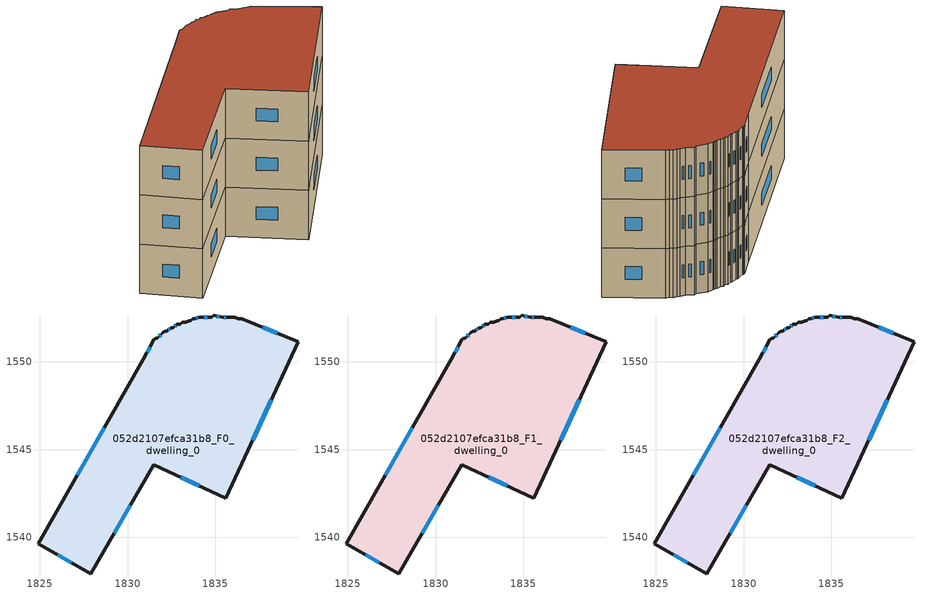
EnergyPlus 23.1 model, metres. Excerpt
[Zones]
052d2107efca31b8_F0_dwelling_0
 floor ground (EU_floor_Construction): 1839.7,1551.14 1835.6,1542.23 1831.5,1544.13 1827.89,1537.93 1824.89,1539.63 1830.9,1550.14 1831.5,1551.24 1831.6,1551.34 1831.7,1551.34 1832,1551.64 1832.1,1551.74 1832.2,1551.74 1832.5,1551.94 1832.6,1551.94 1832.8,1552.14 1833,1552.14 1833.1,1552.24 1833.3,1552.24 1833.5,1552.34 1833.6,1552.34 1833.7,1552.44 1833.8,1552.44 1834.1,1552.54 1834.8,1552.54 1834.9,1552.64 1835.4,1552.54 1835.7,1552.54 1835.9,1552.54 1836.1,1552.54 1836.3,1552.44 1836.5,1552.44 z0
 wall outside (EU_wall_Construction): 1830.9,1550.14 1824.89,1539.63 1827.89,1537.93 1831.5,1544.13 1835.6,1542.23 1839.7,1551.14 1836.5,1552.44 1836.3,1552.44 1836.1,1552.54 1835.9,1552.54 1835.7,1552.54 1835.4,1552.54 1834.9,1552.64 1834.8,1552.54 1834.1,1552.54 1833.8,1552.44 1833.7,1552.44 1833.6,1552.34 1833.5,1552.34 1833.3,1552.24 1833.1,1552.24 1833,1552.14 1832.8,1552.14 1832.6,1551.94 1832.5,1551.94 1832.2,1551.74 1832.1,1551.74 1832,1551.64 1831.7,1551.34 1831.6,1551.34 1831.5,1551.24 1830.9,1550.14 z0:3
 window (EU_Window_Construction): 1828.67,1546.25 1827.12,1543.53 / 1831.28,1550.83 1831.12,1550.55 / 1831.89,1551.53 1831.81,1551.45 / 1832.39,1551.87 1832.31,1551.81 / 1832.73,1552.07 1832.67,1552.01 / 1833.99,1552.5 1833.91,1552.48 / 1834.54,1552.54 1834.36,1552.54 / 1835.22,1552.58 1835.09,1552.6 / 1835.59,1552.54 1835.51,1552.54 / 1838.52,1551.62 1837.69,1551.96 / 1837.12,1545.53 1838.18,1547.84 / 1833.02,1543.43 1834.08,1542.94 / 1829.23,1540.23 1830.16,1541.84 / 1826,1539 1826.78,1538.56 z1.11:1.89
052d2107efca31b8_F1_dwelling_0
 floor to 052d2107efca31b8_F0_dwelling_0 (EU_floor_Construction): 1839.7,1551.14 1835.6,1542.23 1831.5,1544.13 1827.89,1537.93 1824.89,1539.63 1830.9,1550.14 1831.5,1551.24 1831.6,1551.34 1831.7,1551.34 1832,1551.64 1832.1,1551.74 1832.2,1551.74 1832.5,1551.94 1832.6,1551.94 1832.8,1552.14 1833,1552.14 1833.1,1552.24 1833.3,1552.24 1833.5,1552.34 1833.6,1552.34 1833.7,1552.44 1833.8,1552.44 1834.1,1552.54 1834.8,1552.54 1834.9,1552.64 1835.4,1552.54 1835.7,1552.54 1835.9,1552.54 1836.1,1552.54 1836.3,1552.44 1836.5,1552.44 z3
 wall outside (EU_wall_Construction): 1830.9,1550.14 1824.89,1539.63 1827.89,1537.93 1831.5,1544.13 1835.6,1542.23 1839.7,1551.14 1836.5,1552.44 1836.3,1552.44 1836.1,1552.54 1835.9,1552.54 1835.7,1552.54 1835.4,1552.54 1834.9,1552.64 1834.8,1552.54 1834.1,1552.54 1833.8,1552.44 1833.7,1552.44 1833.6,1552.34 1833.5,1552.34 1833.3,1552.24 1833.1,1552.24 1833,1552.14 1832.8,1552.14 1832.6,1551.94 1832.5,1551.94 1832.2,1551.74 1832.1,1551.74 1832,1551.64 1831.7,1551.34 1831.6,1551.34 1831.5,1551.24 1830.9,1550.14 z3:6
 window (EU_Window_Construction): 1828.67,1546.25 1827.12,1543.53 / 1831.28,1550.83 1831.12,1550.55 / 1831.89,1551.53 1831.81,1551.45 / 1832.39,1551.87 1832.31,1551.81 / 1832.73,1552.07 1832.67,1552.01 / 1833.99,1552.5 1833.91,1552.48 / 1834.54,1552.54 1834.36,1552.54 / 1835.22,1552.58 1835.09,1552.6 / 1835.59,1552.54 1835.51,1552.54 / 1838.52,1551.62 1837.69,1551.96 / 1837.12,1545.53 1838.18,1547.84 / 1833.02,1543.43 1834.08,1542.94 / 1829.23,1540.23 1830.16,1541.84 / 1826,1539 1826.78,1538.56 z4.11:4.89
052d2107efca31b8_F2_dwelling_0
 floor to 052d2107efca31b8_F1_dwelling_0 (EU_floor_Construction): 1839.7,1551.14 1835.6,1542.23 1831.5,1544.13 1827.89,1537.93 1824.89,1539.63 1830.9,1550.14 1831.5,1551.24 1831.6,1551.34 1831.7,1551.34 1832,1551.64 1832.1,1551.74 1832.2,1551.74 1832.5,1551.94 1832.6,1551.94 1832.8,1552.14 1833,1552.14 1833.1,1552.24 1833.3,1552.24 1833.5,1552.34 1833.6,1552.34 1833.7,1552.44 1833.8,1552.44 1834.1,1552.54 1834.8,1552.54 1834.9,1552.64 1835.4,1552.54 1835.7,1552.54 1835.9,1552.54 1836.1,1552.54 1836.3,1552.44 1836.5,1552.44 z6
 wall outside (EU_wall_Construction): 1830.9,1550.14 1824.89,1539.63 1827.89,1537.93 1831.5,1544.13 1835.6,1542.23 1839.7,1551.14 1836.5,1552.44 1836.3,1552.44 1836.1,1552.54 1835.9,1552.54 1835.7,1552.54 1835.4,1552.54 1834.9,1552.64 1834.8,1552.54 1834.1,1552.54 1833.8,1552.44 1833.7,1552.44 1833.6,1552.34 1833.5,1552.34 1833.3,1552.24 1833.1,1552.24 1833,1552.14 1832.8,1552.14 1832.6,1551.94 1832.5,1551.94 1832.2,1551.74 1832.1,1551.74 1832,1551.64 1831.7,1551.34 1831.6,1551.34 1831.5,1551.24 1830.9,1550.14 z6:9
 window (EU_Window_Construction): 1828.67,1546.25 1827.12,1543.53 / 1831.28,1550.83 1831.12,1550.55 / 1831.89,1551.53 1831.81,1551.45 / 1832.39,1551.87 1832.31,1551.81 / 1832.73,1552.07 1832.67,1552.01 / 1833.99,1552.5 1833.91,1552.48 / 1834.54,1552.54 1834.36,1552.54 / 1835.22,1552.58 1835.09,1552.6 / 1835.59,1552.54 1835.51,1552.54 / 1838.52,1551.62 1837.69,1551.96 / 1837.12,1545.53 1838.18,1547.84 / 1833.02,1543.43 1834.08,1542.94 / 1829.23,1540.23 1830.16,1541.84 / 1826,1539 1826.78,1538.56 z7.11:7.89
 roof outside (EU_roof_Construction): 1835.6,1542.23 1839.7,1551.14 1836.5,1552.44 1836.3,1552.44 1836.1,1552.54 1835.9,1552.54 1835.7,1552.54 1835.4,1552.54 1834.9,1552.64 1834.8,1552.54 1834.1,1552.54 1833.8,1552.44 1833.7,1552.44 1833.6,1552.34 1833.5,1552.34 1833.3,1552.24 1833.1,1552.24 1833,1552.14 1832.8,1552.14 1832.6,1551.94 1832.5,1551.94 1832.2,1551.74 1832.1,1551.74 1832,1551.64 1831.7,1551.34 1831.6,1551.34 1831.5,1551.24 1830.9,1550.14 1824.89,1539.63 1827.89,1537.93 1831.5,1544.13 z9
[Building]
EU S2 Campaign: North Axis=0; Terrain=City; Solar Distribution=FullExterior
[Site:Location]
Lyon-Bron: Latitude=45.75; Longitude=5; Time Zone=1; Elevation=198
[SizingPeriod:WeatherFileDays]
AnnualSizingPeriod: Begin Month=1; Begin Day of Month=1; End Month=12; End Day of Month=31; Day of Week for Start Day=Monday; Use Weather File Daylight Saving Period=No; Use Weather File Rain and Snow Indicators=No
[MATERIAL]
EU_InternalMass_Material: Roughness=MediumRough; Thickness=0.1; Conductivity=1; Density=1800; Specific Heat=900; Thermal Absorptance=0.9; Solar Absorptance=0.7; Visible Absorptance=0.7
[MATERIAL:NOMASS] Roughness=MediumRough; Thermal Absorptance=0.9; Solar Absorptance=0.7; Visible Absorptance=0.7
Name | Thermal Resistance
EU_wall_NoMass | 0.745955
EU_roof_NoMass | 1.03814
EU_floor_NoMass | 0.531915
[WINDOWMATERIAL:SIMPLEGLAZINGSYSTEM]
EU_Window_SimpleGlazing: UFactor=3.88; Solar Heat Gain Coefficient=0.83; Visible Transmittance=0.83
[CONSTRUCTION]
EU_wall_Construction: EU_wall_NoMass
EU_roof_Construction: EU_roof_NoMass
EU_floor_Construction: EU_floor_NoMass
EU_Window_Construction: EU_Window_SimpleGlazing
EU_InternalMass_Construction: EU_InternalMass_Material
[ZONE] Type=1; Multiplier=1; Ceiling Height=autocalculate; Volume=282.965; Floor Area=autocalculate; Part of Total Floor Area=Yes
052d2107efca31b8_F0_dwelling_0; 052d2107efca31b8_F1_dwelling_0; 052d2107efca31b8_F2_dwelling_0
[INTERNALMASS] Construction=EU_InternalMass_Construction; Surface Area=94.3214
Name | Zone or ZoneList
052d2107efca31b8_F0_dwelling_0_EU_InternalMass | 052d2107efca31b8_F0_dwelling_0
052d2107efca31b8_F1_dwelling_0_EU_InternalMass | 052d2107efca31b8_F1_dwelling_0
052d2107efca31b8_F2_dwelling_0_EU_InternalMass | 052d2107efca31b8_F2_dwelling_0
[OTHEREQUIPMENT] Fuel Type=Electricity; Design Level Calculation Method=Watts/Area; Power per Zone Floor Area=1; Fraction Latent=0; Fraction Radiant=0; Fraction Lost=0; Carbon Dioxide Generation Rate=0; EndUse Subcategory=EU_Step8_InternalGains
Name | Zone or ZoneList or Space or SpaceList | Schedule
EU_Step8_InternalGain_052d2107efca31b8_F0_dwelling_0_f000 | 052d2107efca31b8_F0_dwelling_0 | EU_Step8_GainSchedule_052d2107efca31b8_F0_dwelling_0_f000
EU_Step8_InternalGain_052d2107efca31b8_F1_dwelling_0_f000 | 052d2107efca31b8_F1_dwelling_0 | EU_Step8_GainSchedule_052d2107efca31b8_F1_dwelling_0_f000
EU_Step8_InternalGain_052d2107efca31b8_F2_dwelling_0_f000 | 052d2107efca31b8_F2_dwelling_0 | EU_Step8_GainSchedule_052d2107efca31b8_F2_dwelling_0_f000
[ZONEVENTILATION:DESIGNFLOWRATE] Schedule=EU_AlwaysOn; Design Flow Rate Calculation Method=AirChanges/Hour; Air Changes per Hour=0.64; Ventilation Type=Natural; Fan Pressure Rise=0; Fan Total Efficiency=1; Constant Term Coefficient=1; Temperature Term Coefficient=0; Velocity Term Coefficient=0; Velocity Squared Term Coefficient=0; Minimum Indoor Temperature=-100; Maximum Indoor Temperature=100; Delta Temperature=-100; Minimum Outdoor Temperature=-100; Maximum Outdoor Temperature=100; Maximum Wind Speed=40
Name | Zone or ZoneList or Space or SpaceList
EU_ConstantAir_052d2107efca31b8_F0_dwelling_0 | 052d2107efca31b8_F0_dwelling_0
EU_ConstantAir_052d2107efca31b8_F1_dwelling_0 | 052d2107efca31b8_F1_dwelling_0
EU_ConstantAir_052d2107efca31b8_F2_dwelling_0 | 052d2107efca31b8_F2_dwelling_0
[HVACTEMPLATE:THERMOSTAT] Constant Heating Setpoint=20; Constant Cooling Setpoint=50
EU_HeatOnly_052d2107efca31b8_F0_dwelling_0; EU_HeatOnly_052d2107efca31b8_F1_dwelling_0; EU_HeatOnly_052d2107efca31b8_F2_dwelling_0
[HVACTEMPLATE:ZONE:IDEALLOADSAIRSYSTEM] System Availability Schedule=EU_AlwaysOn; Maximum Heating Supply Air Temperature=50; Minimum Cooling Supply Air Temperature=13; Maximum Heating Supply Air Humidity Ratio=0.0156; Minimum Cooling Supply Air Humidity Ratio=0.0077; Heating Limit=NoLimit; Cooling Limit=NoLimit; Heating Availability Schedule=EU_AlwaysOn; Cooling Availability Schedule=EU_CoolingOff; Dehumidification Control Type=ConstantSensibleHeatRatio; Cooling Sensible Heat Ratio=0.7; Dehumidification Setpoint=60; Humidification Control Type=None; Humidification Setpoint=30; Outdoor Air Method=None; Outdoor Air Flow Rate per Person=0.00944; Outdoor Air Flow Rate per Zone Floor Area=0; Outdoor Air Flow Rate per Zone=0; Demand Controlled Ventilation Type=None; Outdoor Air Economizer Type=NoEconomizer; Heat Recovery Type=None; Sensible Heat Recovery Effectiveness=0.7; Latent Heat Recovery Effectiveness=0.65
Name | Template Thermostat
052d2107efca31b8_F0_dwelling_0 | EU_HeatOnly_052d2107efca31b8_F0_dwelling_0
052d2107efca31b8_F1_dwelling_0 | EU_HeatOnly_052d2107efca31b8_F1_dwelling_0
052d2107efca31b8_F2_dwelling_0 | EU_HeatOnly_052d2107efca31b8_F2_dwelling_0
[SIZING:ZONE] Zone Cooling Design Supply Air Temperature Input Method=SupplyAirTemperature; Zone Cooling Design Supply Air Temperature=13; Zone Heating Design Supply Air Temperature Input Method=SupplyAirTemperature; Zone Heating Design Supply Air Temperature=50; Zone Cooling Design Supply Air Humidity Ratio=0.008; Zone Heating Design Supply Air Humidity Ratio=0.008; Cooling Design Air Flow Method=DesignDay; Cooling Design Air Flow Rate=0; Cooling Minimum Air Flow per Zone Floor Area=0.000762; Cooling Minimum Air Flow=0; Cooling Minimum Air Flow Fraction=0.2; Heating Design Air Flow Method=DesignDay; Heating Design Air Flow Rate=0; Heating Maximum Air Flow per Zone Floor Area=0.002032; Heating Maximum Air Flow=0.141576; Heating Maximum Air Flow Fraction=0.3; Account for Dedicated Outdoor Air System=No; Dedicated Outdoor Air System Control Strategy=NeutralSupplyAir; Dedicated Outdoor Air Low Setpoint Temperature for Design=autosize; Dedicated Outdoor Air High Setpoint Temperature for Design=autosize; Zone Load Sizing Method=Sensible Load Only No Latent Load; Zone Latent Cooling Design Supply Air Humidity Ratio Input Method=HumidityRatioDifference; Zone Cooling Design Supply Air Humidity Ratio Difference=0.005; Zone Latent Heating Design Supply Air Humidity Ratio Input Method=HumidityRatioDifference; Zone Humidification Design Supply Air Humidity Ratio Difference=0.005
052d2107efca31b8_F0_dwelling_0; 052d2107efca31b8_F1_dwelling_0; 052d2107efca31b8_F2_dwelling_0
[SCHEDULE:CONSTANT]
Name | Hourly Value
EU_AlwaysOn | 1
EU_CoolingOff | 0
[SCHEDULE:FILE] Column Number=1; Rows to Skip at Top=0; Number of Hours of Data=8760; Column Separator=Comma; Interpolate to Timestep=No; Minutes per Item=60; Adjust Schedule for Daylight Savings=Yes
Name | File
EU_Step8_GainSchedule_052d2107efca31b8_F0_dwelling_0_f000 | ../../schedules/052d2107efca31b8/052d2107efca31b8_F0_dwelling_0_f000_gain.csv
EU_Step8_GainSchedule_052d2107efca31b8_F1_dwelling_0_f000 | ../../schedules/052d2107efca31b8/052d2107efca31b8_F1_dwelling_0_f000_gain.csv
EU_Step8_GainSchedule_052d2107efca31b8_F2_dwelling_0_f000 | ../../schedules/052d2107efca31b8/052d2107efca31b8_F2_dwelling_0_f000_gain.csv
